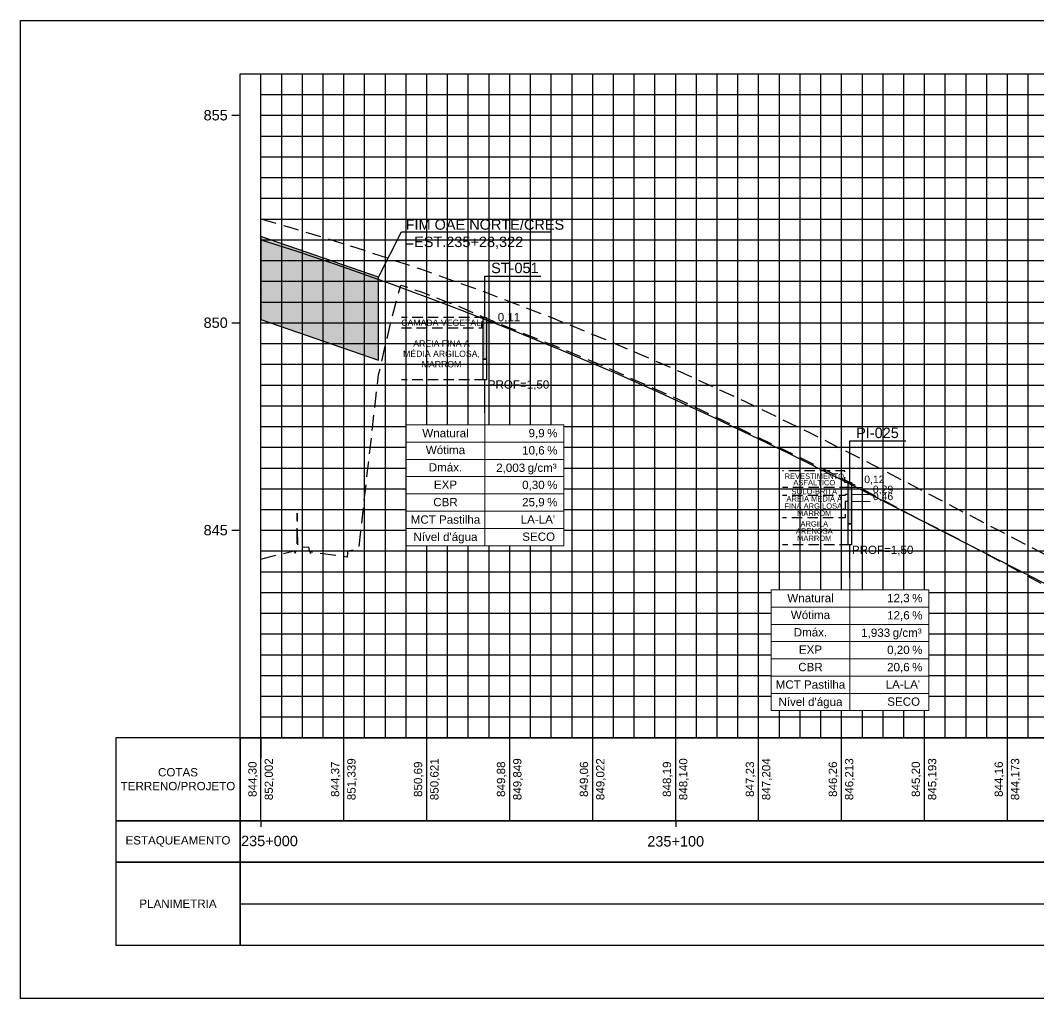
# Model space of a CAD drawing. Header units: metres. Extents: x 820373 to 834957, y 7564678 to 7566875.
# Drawn here: x 834151.4 to 834396.9, y 7566639.7 to 7566875.5 of the extents above; entities that cross this region are included whole.
import ezdxf
from ezdxf import colors
from ezdxf.entities.mleader import LeaderData, LeaderLine
from ezdxf.enums import TextEntityAlignment as Align
from ezdxf.math import Vec2, Vec3

# ---------------------------------------------------------------- set-up
doc = ezdxf.new("R2010")
doc.units = ezdxf.units.M
doc.linetypes.add('HIDDEN', pattern=[0.375, 0.25, -0.125])
for name, color, linetype in [('DR-LCHAMADA', 2, 'Continuous'), ('F-HZ-HATCH_EXIST_OAE', 205, 'Continuous'), ('F-VT-CAIXA', 4, 'Continuous'), ('F-VT-COTAS', 2, 'Continuous'), ('F-VT-ESTACA', 4, 'Continuous'), ('F-VT-GREIDE', 6, 'Continuous'), ('F-VT-MALHA', 8, 'Continuous'), ('F-VT-PLANIMETRIA', 3, 'Continuous'), ('F-VT-TERRENO', 3, 'HIDDEN'), ('F-VT-VIEW', 1, 'Continuous'), ('G-SOND_CARACTERISTICAS', 2, 'Continuous'), ('G-SOND_DIM', 2, 'Continuous'), ('G-SOND_REGUA', 14, 'Continuous'), ('G-SOND_TEXTO', 2, 'Continuous'), ('G-TEXTO', 2, 'Continuous')]:
    doc.layers.add(name, color=color, linetype=linetype)
doc.layers.add('G-LINHA', color=1, linetype='Continuous', lineweight=0)
doc.layers.add('P-FOLHA', color=4, linetype='Continuous', plot=False)
doc.styles.add('ARIAL', font='arial.ttf')
doc.styles.add('ARIAL0', font='arial.ttf')
doc.styles.add('CHAMADA', font='romans.shx', dxfattribs={"height": 2})
doc.styles.add('R80', font='arial.ttf', dxfattribs={"height": 2})
doc.dimstyles.new('CAMADA2', dxfattribs={"dimtxt": 2, "dimasz": 0, "dimexe": 0, "dimexo": 0, "dimgap": 0, "dimtad": 2, "dimjust": 2, "dimtih": 1, "dimtoh": 1, "dimzin": 0, "dimtxsty": 'ARIAL0', "dimblk": 'NONE', "dimcen": 0, "dimse1": 1, "dimsd1": 1, "dimsd2": 1, "dimclrd": 2, "dimclre": 256, "dimclrt": 256, "dimadec": 0, "dimazin": 0, "dimtfac": 1, "dimtofl": 0, "dimtmove": 0, "dimatfit": 3, "dimldrblk": 'NONE', "dimfxl": 0, "dimtolj": 1, "dimtzin": 0, "dimlwd": 15, "dimlwe": 15, "dimarcsym": 0})

# ---------------------------------------------------------------- blocks, each defined once
blk = doc.blocks.new('*D223')
at = {"layer": 'Defpoints', "color": 0, "transparency": 16777216}
for p in [(-1.1, 0), (-1.1, -1.2), (2.82, -1.2)]:
    blk.add_point(p, dxfattribs=at)
at = {"layer": 'G-SOND_DIM', "lineweight": 15, "transparency": 16777216}
blk.add_line((-1.1, -1.2), (2.82, -1.2), dxfattribs=at)
at = {"layer": 'G-SOND_DIM', "transparency": 16777216, "insert": (5.55, 0.58), "char_height": 1.8, "attachment_point": 5, "style": 'ARIAL0'}
blk.add_mtext('\\A1; 0,12', dxfattribs=at)
blk = doc.blocks.new('_None')
blk = doc.blocks.new('*D224')
at = {"layer": 'Defpoints', "color": 0, "transparency": 16777216}
for p in [(-1.1, 0), (0.4, -2.9), (4.9, -2.9)]:
    blk.add_point(p, dxfattribs=at)
at = {"layer": 'G-SOND_DIM', "lineweight": 15, "transparency": 16777216}
blk.add_line((0.4, -2.9), (4.9, -2.9), dxfattribs=at)
at = {"layer": 'G-SOND_DIM', "transparency": 16777216, "insert": (7.64, -1.82), "char_height": 1.8, "attachment_point": 5, "style": 'ARIAL0'}
blk.add_mtext('\\A1; 0,29', dxfattribs=at)
blk = doc.blocks.new('*D225')
at = {"layer": 'Defpoints', "color": 0, "transparency": 16777216}
for p in [(-1.1, 0), (0.4, -4.6), (4.9, -4.6)]:
    blk.add_point(p, dxfattribs=at)
at = {"layer": 'G-SOND_DIM', "lineweight": 15, "transparency": 16777216}
blk.add_line((0.4, -4.6), (4.9, -4.6), dxfattribs=at)
at = {"layer": 'G-SOND_DIM', "transparency": 16777216, "insert": (7.64, -3.52), "char_height": 1.8, "attachment_point": 5, "style": 'ARIAL0'}
blk.add_mtext('\\A1; 0,46', dxfattribs=at)
blk = doc.blocks.new('CAIXATEXTO')
at = {"color": 1}
blk.add_wipeout([(-19.02, -2.87), (19.02, -2.87), (19.02, -31.99), (-19.02, -31.99)], dxfattribs=at)
at = {"layer": 'G-LINHA'}
for p, q in [((0, -2.87), (0, 0)), ((-19.02, -2.87), (19.02, -2.87)), ((0, -2.87), (0, -31.99)), ((-19.02, -7.03), (19.02, -7.03)), ((-19.02, -11.19), (19.02, -11.19)), ((-19.02, -15.35), (19.02, -15.35)), ((-19.02, -19.51), (19.02, -19.51)), ((-19.02, -23.67), (19.02, -23.67)), ((-19.02, -27.83), (19.02, -27.83))]:
    blk.add_line(p, q, dxfattribs=at)
blk.add_lwpolyline([(-19.02, -2.87), (19.02, -2.87), (19.02, -31.99), (-19.02, -31.99)], close=True, dxfattribs=at)
at = {"layer": 'G-TEXTO', "style": 'ARIAL0'}
for s, p in [('Wnatural', (-9.51, -5.85)), ('Wótima', (-9.51, -9.92)), ('Dmáx.', (-9.51, -14.1)), ('EXP', (-9.51, -18.28)), ('CBR', (-9.51, -22.48)), ('MCT Pastilha', (-9.51, -26.69)), ("Nível d'água", (-9.51, -30.85))]:
    blk.add_text(s, height=2, dxfattribs=at).set_placement(p, align=Align.CENTER)
for s, p in [('%%%', (15.01, -5.85)), ('%%%', (15.01, -10.01)), ('g/cm³', (10.31, -14.2)), ('%%%', (15.01, -18.33)), ('%%%', (15.01, -22.49))]:
    blk.add_text(s, height=2, dxfattribs=at).set_placement(p)
for tag, p in [('WNAT', (14.41, -5.85)), ('WOTIMA', (14.41, -10.01)), ('DMAX', (9.71, -14.2)), ('EXP', (14.41, -18.33)), ('CBR', (14.41, -22.49)), ('MCT', (16.92, -26.65)), ('NAGUA', (16.92, -30.81))]:
    blk.add_attdef(tag, text='', height=2, dxfattribs=at).set_placement(p, align=Align.RIGHT)
blk = doc.blocks.new('*D222')
at = {"layer": 'Defpoints', "color": 0, "transparency": 16777216}
for p in [(-0.74, 0), (0.4, -1.1), (2.57, -1.1)]:
    blk.add_point(p, dxfattribs=at)
at = {"layer": 'G-SOND_DIM', "lineweight": 15, "transparency": 16777216}
blk.add_line((0.4, -1.1), (2.57, -1.1), dxfattribs=at)
at = {"layer": 'G-SOND_DIM', "transparency": 16777216, "insert": (5.42, -0.09), "char_height": 2, "attachment_point": 5, "style": 'ARIAL0'}
blk.add_mtext('\\A1; 0,11', dxfattribs=at)
blk = doc.blocks.new('Sondagem_PI-025_H1000_V100')
at = {"layer": 'G-SOND_CARACTERISTICAS', "color": 1, "linetype": 'HIDDEN', "ltscale": 10}
for p, q in [((0, -1.2), (-16.225, -1.2)), ((0, -15), (-16.225, -15))]:
    blk.add_line(p, q, dxfattribs=at)
at = {"layer": 'G-SOND_CARACTERISTICAS', "color": 1, "linetype": 'HIDDEN', "ltscale": 10, "flags": 128}
for points in [[(0, 0), (-1.191, 0), (-1.191, 2.772), (-16.225, 2.772)], [(-0.4, -2.9), (-1.109, -2.9), (-1.109, -3.128), (-16.225, -3.128)], [(-0.4, -4.6), (-1.109, -4.6), (-1.109, -8.491), (-16.225, -8.491)]]:
    blk.add_lwpolyline(points, dxfattribs=at)
at = {"layer": 'G-SOND_REGUA'}
for points in [[(0.4, -10), (-0.4, -10), (-0.4, 0), (0.4, 0)], [(0.4, -15), (-0.4, -15), (-0.4, -10), (0.4, -10)]]:
    blk.add_lwpolyline(points, close=True, dxfattribs=at)
blk.add_solid([(0.4, -10), (-0.4, -10), (0.4, 0), (-0.4, 0)], dxfattribs=at)
at = {"layer": 'G-SOND_TEXTO'}
blk.add_lwpolyline([(0, 0), (0, 10), (13.5, 10)], dxfattribs=at)
at = {"layer": 'G-SOND_DIM'}
blk.add_blockref('CAIXATEXTO', (0, -23), dxfattribs=at).add_auto_attribs({'WNAT': '12,3', 'WOTIMA': '12,6', 'DMAX': '1,933', 'EXP': '0,20', 'CBR': '20,6', 'MCT': "LA-LA'", 'NAGUA': 'SECO'})
at = {"layer": 'G-SOND_CARACTERISTICAS', "char_height": 1.3, "attachment_point": 5, "rotation": 360, "style": 'ARIAL0'}
for s, width, insert, line_spacing_factor in [('{\\H1.25x;\\C3;\\P}REVESTIMENTO ASFÁLTICO', 23.30698, (-8.588, 1.706), 0.72), ('{\\H1.25x;\\C3;\\P}AREIA MÉDIA A FINA ARGILOSA, MARROM', 17.55643, (-8.588, -4.601), 0.8), ('{\\H1.25x;\\C3;\\P}ARGILA ARENOSA MARROM', 15.40084, (-8.588, -10.643), 0.8)]:
    blk.add_mtext_dynamic_manual_height_columns(s, width=width, gutter_width=7.5, heights=[0], dxfattribs=dict(at, insert=insert, line_spacing_factor=line_spacing_factor))
at = {"layer": 'G-SOND_CARACTERISTICAS', "insert": (-8.588, -0.834), "char_height": 1.3, "attachment_point": 5, "rotation": 360, "style": 'ARIAL0'}
blk.add_mtext_dynamic_manual_height_columns('{\\H1.25x;\\C3;\\P}SOLO-BRITA', width=28, gutter_width=7.5, heights=[0], dxfattribs=at)
at = {"layer": 'G-SOND_TEXTO', "style": 'ARIAL0'}
blk.add_text('PI-025', height=2.5, dxfattribs=at).set_placement((1.5, 10.7))
blk.add_text('PROF=1,50', height=2, rotation=360, dxfattribs=at).set_placement((15.31, -15.237), align=Align.TOP_RIGHT)
at = {"layer": 'G-SOND_DIM'}
dim = blk.add_linear_dim(base=(2.816, -1.2), p1=(-1.101, 0), p2=(-1.101, -1.2), angle=90, dimstyle='CAMADA2', override={"dimtxt": 1.8, "dimlfac": 0.1, "dimpost": ' <>'}, dxfattribs=at)
dim.commit()
dim.dimension.update_dxf_attribs({"geometry": '*D223', "text_midpoint": (5.546, 1.666), "dimtype": 128})
for base, p2, picture, middle in [((4.899, -2.9), (0.4, -2.9), '*D224', (7.64, -1.818)), ((4.899, -4.6), (0.4, -4.6), '*D225', (7.637, -3.518))]:
    dim = blk.add_linear_dim(base=base, p1=(-1.101, 0), p2=p2, angle=90, dimstyle='CAMADA2', override={"dimtxt": 1.8, "dimlfac": 0.1, "dimpost": ' <>'}, dxfattribs=at)
    dim.commit()
    dim.dimension.update_dxf_attribs({"geometry": picture, "text_midpoint": middle})
at = {"color": 1, "flags": 128}
blk.add_lwpolyline([(0, -23), (0, -15)], dxfattribs=at)
blk = doc.blocks.new('Sondagem_ST-051_H1000_V100')
at = {"layer": 'G-SOND_CARACTERISTICAS', "color": 1, "linetype": 'HIDDEN', "ltscale": 10}
for p, q in [((0, 0), (-20.125, 0)), ((0, -15), (-20.125, -15))]:
    blk.add_line(p, q, dxfattribs=at)
at = {"layer": 'G-SOND_CARACTERISTICAS', "color": 1, "linetype": 'HIDDEN', "ltscale": 10, "flags": 128}
blk.add_lwpolyline([(-0.4, -1.1), (-0.827, -1.1), (-0.827, -2.527), (-20.125, -2.527)], dxfattribs=at)
at = {"layer": 'G-SOND_REGUA'}
for points in [[(0.4, -10), (-0.4, -10), (-0.4, 0), (0.4, 0)], [(0.4, -15), (-0.4, -15), (-0.4, -10), (0.4, -10)]]:
    blk.add_lwpolyline(points, close=True, dxfattribs=at)
blk.add_solid([(0.4, -10), (-0.4, -10), (0.4, 0), (-0.4, 0)], dxfattribs=at)
at = {"layer": 'G-SOND_TEXTO'}
blk.add_lwpolyline([(0, 0), (0, 10), (13.5, 10)], dxfattribs=at)
at = {"layer": 'G-SOND_DIM'}
blk.add_blockref('CAIXATEXTO', (0, -23), dxfattribs=at).add_auto_attribs({'WNAT': '9,9', 'WOTIMA': '10,6', 'DMAX': '2,003', 'EXP': '0,30', 'CBR': '25,9', 'MCT': "LA-LA'", 'NAGUA': 'SECO'})
at = {"layer": 'G-SOND_CARACTERISTICAS', "char_height": 1.5, "attachment_point": 5, "style": 'ARIAL0'}
for s, width, insert in [('{\\H1.25x;\\C3;\\P}CAMADA VEGETAL', 28, (-10.559, 0.307)), ('{\\H1.25x;\\C3;\\P}AREIA FINA A MÉDIA ARGILOSA, MARROM', 19.17556, (-10.464, -7.193))]:
    blk.add_mtext_dynamic_manual_height_columns(s, width=width, gutter_width=7.5, heights=[0], dxfattribs=dict(at, insert=insert))
at = {"layer": 'G-SOND_TEXTO', "style": 'ARIAL0'}
blk.add_text('ST-051', height=2.5, dxfattribs=at).set_placement((1.5, 10.7))
blk.add_text('PROF=1,50', height=2, dxfattribs=at).set_placement((15.515, -15.133), align=Align.TOP_RIGHT)
at = {"layer": 'G-SOND_DIM'}
dim = blk.add_linear_dim(base=(2.569, -1.1), p1=(-0.74, 0), p2=(0.4, -1.1), angle=90, dimstyle='CAMADA2', override={"dimlfac": 0.1, "dimpost": ' <>'}, dxfattribs=at)
dim.commit()
dim.dimension.update_dxf_attribs({"geometry": '*D222', "text_midpoint": (5.42, 1.107), "dimtype": 128})
at = {"color": 1, "flags": 128}
blk.add_lwpolyline([(0, -23), (0, -15)], dxfattribs=at)

msp = doc.modelspace()

# ---------------------------------------------------------------- hatches: boundary and pattern name
at = {"layer": 'F-HZ-HATCH_EXIST_OAE'}
h = msp.add_hatch(color=256, dxfattribs=at)
h.dxf.hatch_style = 1
h.paths.add_polyline_path([(834237.693, 7566793.532), (834237.693, 7566813.532), (834209.361, 7566823.331), (834209.361, 7566813.331), (834209.361, 7566803.331)])

# ---------------------------------------------------------------- linework, layer by layer
msp.add_lwpolyline([(834237.693, 7566813.532), (834209.361, 7566823.331), (834209.361, 7566813.331), (834209.361, 7566803.331), (834237.693, 7566793.532)], close=True, dxfattribs=at)
at = {"layer": 'F-VT-CAIXA'}
for p, q in [((834204.361, 7566702.575), (834204.361, 7566862.575)), ((834204.361, 7566862.575), (834936.361, 7566862.575)), ((834202.361, 7566852.575), (834204.361, 7566852.575)), ((834202.361, 7566802.575), (834204.361, 7566802.575)), ((834202.361, 7566752.575), (834204.361, 7566752.575))]:
    msp.add_line(p, q, dxfattribs=at)
for points in [[(834204.361, 7566682.575), (834204.361, 7566702.575), (834174.361, 7566702.575), (834174.361, 7566682.575)], [(834204.361, 7566682.575), (834934.361, 7566682.575), (834934.361, 7566702.575), (834204.361, 7566702.575)], [(834204.361, 7566672.575), (834204.361, 7566682.575), (834174.361, 7566682.575), (834174.361, 7566672.575)], [(834204.361, 7566672.575), (834934.361, 7566672.575), (834934.361, 7566682.575), (834204.361, 7566682.575)]]:
    msp.add_3dface(points, dxfattribs=at)
at = {"layer": 'F-VT-CAIXA', "linetype": 'ByBlock', "lineweight": -2}
for points in [[(834204.361, 7566652.575), (834204.361, 7566672.575), (834174.361, 7566672.575), (834174.361, 7566652.575)], [(834204.361, 7566652.575), (834934.361, 7566652.575), (834934.361, 7566672.575), (834204.361, 7566672.575)]]:
    msp.add_3dface(points, dxfattribs=at)
at = {"layer": 'F-VT-COTAS', "color": 2}
for p, q in [((834209.361, 7566682.575), (834209.361, 7566702.575)), ((834229.361, 7566682.575), (834229.361, 7566702.575)), ((834249.361, 7566682.575), (834249.361, 7566702.575)), ((834269.361, 7566682.575), (834269.361, 7566702.575)), ((834289.361, 7566682.575), (834289.361, 7566702.575)), ((834309.361, 7566682.575), (834309.361, 7566702.575)), ((834329.361, 7566682.575), (834329.361, 7566702.575)), ((834349.361, 7566682.575), (834349.361, 7566702.575)), ((834369.361, 7566682.575), (834369.361, 7566702.575)), ((834389.361, 7566682.575), (834389.361, 7566702.575))]:
    msp.add_line(p, q, dxfattribs=at)
at = {"layer": 'F-VT-COTAS', "linetype": 'ByBlock'}
msp.add_line((834209.361, 7566702.575), (834209.361, 7566697.575), dxfattribs=at)
at = {"layer": 'F-VT-ESTACA', "color": 2}
for p, q in [((834204.361, 7566682.575), (834204.361, 7566681.075)), ((834209.361, 7566682.575), (834209.361, 7566681.075)), ((834309.361, 7566682.575), (834309.361, 7566681.075))]:
    msp.add_line(p, q, dxfattribs=at)
at = {"layer": 'F-VT-ESTACA', "linetype": 'ByBlock'}
msp.add_line((834204.361, 7566682.575), (834204.361, 7566677.575), dxfattribs=at)
at = {"layer": 'F-VT-GREIDE', "flags": 128}
msp.add_lwpolyline([(834209.361, 7566822.598), (834213.455, 7566821.286), (834218.002, 7566819.801), (834222.548, 7566818.288), (834227.095, 7566816.746), (834231.642, 7566815.177), (834236.189, 7566813.579), (834240.736, 7566811.952), (834245.283, 7566810.298), (834249.83, 7566808.615), (834254.377, 7566806.904), (834258.923, 7566805.165), (834263.47, 7566803.397), (834268.017, 7566801.601), (834272.564, 7566799.777), (834277.111, 7566797.925), (834281.658, 7566796.045), (834286.205, 7566794.136), (834290.752, 7566792.199), (834295.298, 7566790.233), (834299.845, 7566788.24), (834304.392, 7566786.218), (834308.939, 7566784.168), (834313.486, 7566782.09), (834318.033, 7566779.983), (834322.58, 7566777.849), (834327.127, 7566775.686), (834331.673, 7566773.494), (834336.22, 7566771.275), (834340.767, 7566769.027), (834345.314, 7566766.751), (834349.861, 7566764.447), (834409.361, 7566734.109)], dxfattribs=at)
at = {"layer": 'F-VT-MALHA', "color": 252, "linetype": 'Continuous', "lineweight": -3}
for p, q in [((834204.361, 7566702.575), (834204.361, 7566862.575)), ((834209.361, 7566702.575), (834209.361, 7566862.575)), ((834214.361, 7566702.575), (834214.361, 7566862.575)), ((834219.361, 7566702.575), (834219.361, 7566862.575)), ((834224.361, 7566702.575), (834224.361, 7566862.575)), ((834229.361, 7566702.575), (834229.361, 7566862.575)), ((834234.361, 7566702.575), (834234.361, 7566862.575)), ((834239.361, 7566702.575), (834239.361, 7566862.575)), ((834244.361, 7566702.575), (834244.361, 7566862.575)), ((834249.361, 7566702.575), (834249.361, 7566862.575)), ((834254.361, 7566702.575), (834254.361, 7566862.575)), ((834259.361, 7566702.575), (834259.361, 7566862.575)), ((834264.361, 7566702.575), (834264.361, 7566862.575)), ((834269.361, 7566702.575), (834269.361, 7566862.575)), ((834274.361, 7566702.575), (834274.361, 7566862.575)), ((834279.361, 7566702.575), (834279.361, 7566862.575)), ((834284.361, 7566702.575), (834284.361, 7566862.575)), ((834289.361, 7566702.575), (834289.361, 7566862.575)), ((834294.361, 7566702.575), (834294.361, 7566862.575)), ((834299.361, 7566702.575), (834299.361, 7566862.575)), ((834304.361, 7566702.575), (834304.361, 7566862.575)), ((834309.361, 7566702.575), (834309.361, 7566862.575)), ((834314.361, 7566702.575), (834314.361, 7566862.575)), ((834319.361, 7566702.575), (834319.361, 7566862.575)), ((834324.361, 7566702.575), (834324.361, 7566862.575)), ((834329.361, 7566702.575), (834329.361, 7566862.575)), ((834334.361, 7566702.575), (834334.361, 7566862.575)), ((834339.361, 7566702.575), (834339.361, 7566862.575)), ((834344.361, 7566702.575), (834344.361, 7566862.575)), ((834349.361, 7566702.575), (834349.361, 7566862.575)), ((834354.361, 7566702.575), (834354.361, 7566862.575)), ((834359.361, 7566702.575), (834359.361, 7566862.575)), ((834364.361, 7566702.575), (834364.361, 7566862.575)), ((834369.361, 7566702.575), (834369.361, 7566862.575)), ((834374.361, 7566702.575), (834374.361, 7566862.575)), ((834379.361, 7566702.575), (834379.361, 7566862.575)), ((834384.361, 7566702.575), (834384.361, 7566862.575)), ((834389.361, 7566702.575), (834389.361, 7566862.575)), ((834394.361, 7566702.575), (834394.361, 7566862.575)), ((834209.361, 7566857.575), (834929.361, 7566857.575)), ((834209.361, 7566852.575), (834929.361, 7566852.575)), ((834209.361, 7566847.575), (834929.361, 7566847.575)), ((834209.361, 7566842.575), (834929.361, 7566842.575)), ((834209.361, 7566837.575), (834929.361, 7566837.575)), ((834209.361, 7566832.575), (834929.361, 7566832.575)), ((834209.361, 7566827.575), (834929.361, 7566827.575)), ((834209.361, 7566822.575), (834929.361, 7566822.575)), ((834209.361, 7566817.575), (834929.361, 7566817.575)), ((834209.361, 7566812.575), (834929.361, 7566812.575)), ((834209.361, 7566807.575), (834929.361, 7566807.575)), ((834209.361, 7566802.575), (834929.361, 7566802.575)), ((834209.361, 7566797.575), (834929.361, 7566797.575)), ((834209.361, 7566792.575), (834929.361, 7566792.575)), ((834209.361, 7566787.575), (834929.361, 7566787.575)), ((834209.361, 7566782.575), (834929.361, 7566782.575)), ((834209.361, 7566777.575), (834929.361, 7566777.575)), ((834209.361, 7566772.575), (834929.361, 7566772.575)), ((834209.361, 7566767.575), (834929.361, 7566767.575)), ((834209.361, 7566762.575), (834929.361, 7566762.575)), ((834209.361, 7566757.575), (834929.361, 7566757.575)), ((834209.361, 7566752.575), (834929.361, 7566752.575)), ((834209.361, 7566747.575), (834929.361, 7566747.575)), ((834209.361, 7566742.575), (834929.361, 7566742.575)), ((834209.361, 7566737.575), (834929.361, 7566737.575)), ((834209.361, 7566732.575), (834929.361, 7566732.575)), ((834209.361, 7566727.575), (834929.361, 7566727.575)), ((834209.361, 7566722.575), (834929.361, 7566722.575)), ((834209.361, 7566717.575), (834929.361, 7566717.575)), ((834209.361, 7566712.575), (834929.361, 7566712.575)), ((834209.361, 7566707.575), (834929.361, 7566707.575)), ((834204.361, 7566702.575), (834934.361, 7566702.575))]:
    msp.add_line(p, q, dxfattribs=at)
at = {"layer": 'F-VT-PLANIMETRIA', "color": 3, "linetype": 'ByBlock', "lineweight": -2}
msp.add_line((834204.361, 7566662.575), (834934.361, 7566662.575), dxfattribs=at)
at = {"layer": 'F-VT-TERRENO', "color": 160, "linetype": 'HIDDEN', "lineweight": -3, "ltscale": 15, "flags": 128}
msp.add_lwpolyline([(834209.361, 7566827.604), (834216.588, 7566825.533), (834232.213, 7566820.732), (834247.838, 7566815.539), (834263.463, 7566809.953), (834279.088, 7566803.975), (834294.713, 7566797.604), (834310.338, 7566790.84), (834325.963, 7566783.684), (834341.588, 7566776.135), (834357.213, 7566768.194), (834409.361, 7566741.036)], dxfattribs=at)
at = {"layer": 'F-VT-TERRENO', "ltscale": 15, "flags": 128}
msp.add_lwpolyline([(834209.361, 7566745.599), (834213.153, 7566746.586), (834217.371, 7566747.639), (834217.372, 7566747.638), (834217.372, 7566747.638), (834217.553, 7566747.271), (834217.652, 7566747.044), (834217.798, 7566747.62), (834218.061, 7566748.58), (834218.105, 7566756.698), (834218.152, 7566748.636), (834218.17, 7566748.658), (834219.886, 7566748.535), (834220.822, 7566748.571), (834220.945, 7566748.134), (834221.275, 7566746.961), (834221.407, 7566747.256), (834221.464, 7566747.384), (834223.01, 7566747.145), (834230.058, 7566746.189), (834230.152, 7566746.192), (834230.259, 7566746.172), (834230.305, 7566747.036), (834230.345, 7566747.654), (834231.597, 7566747.899), (834232.971, 7566748.223), (834235.291, 7566768.713), (834237.729, 7566790.009), (834240.638, 7566802.588), (834243.064, 7566811.674), (834246.245, 7566810.594), (834248.255, 7566809.926), (834256.968, 7566806.549), (834267.216, 7566802.205), (834280.825, 7566796.777), (834291.478, 7566792.341), (834301.656, 7566787.867), (834310.295, 7566784.04), (834320.606, 7566779.117), (834329.307, 7566774.941), (834337.919, 7566770.813), (834348.852, 7566765.403), (834358.08, 7566760.562), (834367.894, 7566755.333), (834379.129, 7566749.646), (834391.511, 7566743.03), (834400.492, 7566738.108), (834409.361, 7566733.562)], dxfattribs=at)
at = {"layer": 'P-FOLHA', "linetype": 'Continuous', "lineweight": -3}
msp.add_lwpolyline([(834957.361, 7566875.45), (834957.361, 7566639.7), (834151.361, 7566639.7), (834151.361, 7566875.45)], close=True, dxfattribs=at)

# ---------------------------------------------------------------- texts
at = {"layer": 'F-VT-CAIXA', "linetype": 'Continuous', "lineweight": -2, "char_height": 2.5, "attachment_point": 6, "style": 'ARIAL'}
for s, insert in [('855', (834201.361, 7566852.575)), ('850', (834201.361, 7566802.575)), ('845', (834201.361, 7566752.575))]:
    msp.add_mtext(s, dxfattribs=dict(at, insert=insert))
at = {"layer": 'F-VT-COTAS', "linetype": 'ByBlock', "char_height": 2, "rotation": 90, "style": 'R80'}
for s, insert, attachment_point in [('{\\C2;844,30}', (834208.683, 7566692.575), 8), ('{\\C2;852,002}', (834211.433, 7566692.575), 5), ('{\\C2;844,37}', (834228.611, 7566692.575), 8), ('{\\C2;851,339}', (834231.361, 7566692.575), 5), ('{\\C2;850,69}', (834248.611, 7566692.575), 8), ('{\\C2;850,621}', (834251.361, 7566692.575), 5), ('{\\C2;849,88}', (834268.611, 7566692.575), 8), ('{\\C2;849,849}', (834271.361, 7566692.575), 5), ('{\\C2;849,06}', (834288.611, 7566692.575), 8), ('{\\C2;849,022}', (834291.361, 7566692.575), 5), ('{\\C2;848,19}', (834308.611, 7566692.575), 8), ('{\\C2;848,140}', (834311.361, 7566692.575), 5), ('{\\C2;847,23}', (834328.611, 7566692.575), 8), ('{\\C2;847,204}', (834331.361, 7566692.575), 5), ('{\\C2;846,26}', (834348.611, 7566692.575), 8), ('{\\C2;846,213}', (834351.361, 7566692.575), 5), ('{\\C2;845,20}', (834368.611, 7566692.575), 8), ('{\\C2;845,193}', (834371.361, 7566692.575), 5), ('{\\C2;844,16}', (834388.611, 7566692.575), 8), ('{\\C2;844,173}', (834391.361, 7566692.575), 5)]:
    msp.add_mtext(s, dxfattribs=dict(at, insert=insert, attachment_point=attachment_point))
at = {"layer": 'F-VT-ESTACA', "color": 4, "linetype": 'ByBlock', "char_height": 2.5, "attachment_point": 8, "style": 'R80'}
for s, insert in [('{\\fArial|b0|i0|c0|p34;235+000}', (834211.415, 7566676.41)), ('{\\fArial|b0|i0|c0|p34;235+100}', (834309.361, 7566676.325))]:
    msp.add_mtext(s, dxfattribs=dict(at, insert=insert))
at = {"layer": 'F-VT-VIEW', "linetype": 'ByBlock', "char_height": 2, "attachment_point": 5, "style": 'ARIAL'}
for s, insert in [('{\\C4;COTAS\\PTERRENO/PROJETO}', (834189.361, 7566692.575)), ('{\\C4;ESTAQUEAMENTO}', (834189.361, 7566677.575)), ('{\\fArial|b0|i0|c0|p34;\\C4;PLANIMETRIA}', (834189.361, 7566662.575))]:
    msp.add_mtext(s, dxfattribs=dict(at, insert=insert))

# ---------------------------------------------------------------- leaders
at = {"layer": 'DR-LCHAMADA', "ltscale": 5}
ml = msp.add_multileader_mtext('Standard', dxfattribs=at)
ml.set_content('{\\fArial|b0|i0|c0|p34;\\C256;FIM OAE NORTE/CRES\\P=EST.235+28,322}', color=3, style='CHAMADA')
ml.set_leader_properties(color=256)
ml.set_arrow_properties(name='NONE')
ml.build(insert=Vec2(0, 0))
ml.multileader.update_dxf_attribs({"has_dogleg": 0, "text_left_attachment_type": 6, "text_right_attachment_type": 6, "dogleg_length": 0.36, "arrow_head_size": 1.5})
ctx = ml.context
ctx.base_point, ctx.char_height, ctx.arrow_head_size, ctx.landing_gap_size, ctx.plane_origin = Vec3(834243.251, 7566824.489), 2.5, 1.5, 1, Vec3(834356.176, 7566822.144)
ctx.left_attachment, ctx.right_attachment = 6, 6
notes = []
notes.append((ctx, [(0, (1, 1, 0), (834242.891, 7566824.489), (1, 0), 0.36, [(0, [(834237.693, 7566813.532)], 0, [])])]))
ctx.mtext.insert, ctx.mtext.width, ctx.mtext.flow_direction = Vec3(834244.251, 7566827.489), 46.3262, 5
for ctx, leaders in notes:
    for number, flags, end, landing, length, lines in leaders:
        leader = LeaderData()
        leader.index, (leader.has_last_leader_line, leader.has_dogleg_vector, leader.attachment_direction) = number, flags
        leader.last_leader_point, leader.dogleg_vector, leader.dogleg_length = Vec3(end), Vec3(landing), length
        for number, points, colour, breaks in lines:
            line = LeaderLine()
            line.index, line.vertices, line.color, line.breaks = number, Vec3.list(points), colors.encode_raw_color(colour), breaks
            leader.lines.append(line)
        ctx.leaders.append(leader)

# ---------------------------------------------------------------- next in the draw order: block references
at = {"layer": 'G-SOND_REGUA'}
for name, p in [('Sondagem_ST-051_H1000_V100', (834263.361, 7566803.839)), ('Sondagem_PI-025_H1000_V100', (834351.361, 7566764.087))]:
    msp.add_blockref(name, p, dxfattribs=at)

doc.saveas('drawing.dxf')
